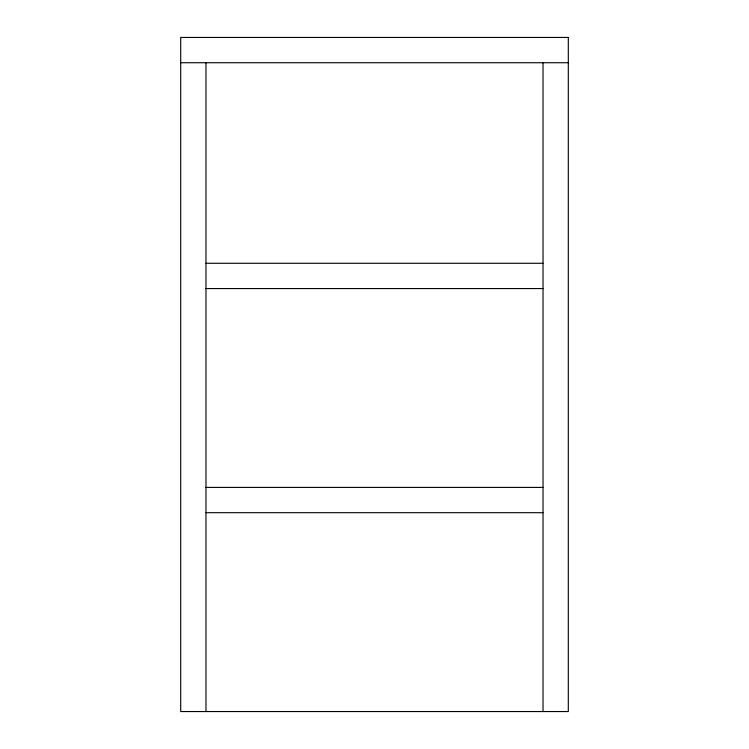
<?xml version="1.0" encoding="UTF-8"?>
<svg xmlns="http://www.w3.org/2000/svg" width="749" height="749" viewBox="0 0 749 749"><rect width="100%" height="100%" fill="white"/><g stroke="black" fill="none" stroke-linecap="round" stroke-linejoin="round"><path stroke-width="1.12" d="M180.696 62.729L568.304 62.729M205.975 263.274L543.025 263.274M205.975 288.552L543.025 288.552M205.975 487.412L543.025 487.412M205.975 512.691L543.025 512.691M543.025 62.729L543.025 711.55M205.975 62.729L205.975 711.55M568.304 37.45L180.696 37.45L180.696 711.55L568.304 711.55L568.304 37.45"/></g></svg>
